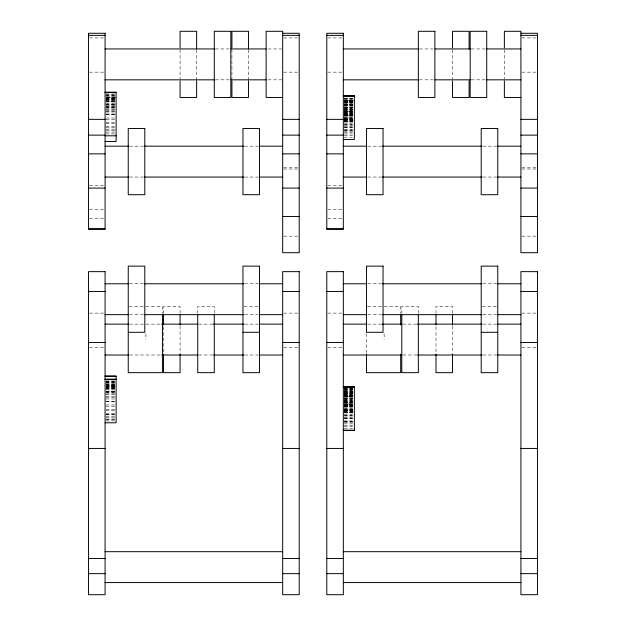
<?xml version="1.0" encoding="UTF-8"?>
<svg xmlns="http://www.w3.org/2000/svg" width="626" height="626" viewBox="0 0 626 626"><rect width="100%" height="100%" fill="white"/><g stroke="black" fill="none" stroke-linecap="round" stroke-linejoin="round"><path stroke-width="0.47" stroke-dasharray="3.13 2.35" d="M89.51 37.928L104.112 37.928M283.641 37.928L298.242 37.928M327.758 37.928L342.359 37.928M521.888 37.928L536.49 37.928M215.344 48.945L228.999 48.945M268.03 48.945L281.692 48.945M419.443 48.945L433.098 48.945M471.151 48.945L485.792 48.945M89.51 72.154L104.112 72.154M283.641 72.154L298.242 72.154M327.758 72.154L342.359 72.154M521.888 72.154L536.49 72.154M215.344 79.831L228.999 79.831M268.03 79.831L281.692 79.831M419.443 79.831L433.098 79.831M471.151 79.831L485.792 79.831M106.005 94.049L115.192 94.049M106.005 94.19L115.192 94.19M106.005 95.449L115.192 95.449M106.005 95.708L115.192 95.708M106.005 96.654L116.115 96.654M116.115 97.194L106.005 97.194L115.192 97.241M106.005 97.539L115.192 97.539M106.005 97.985L116.115 97.985M106.005 98.165L115.192 98.165M344.253 98.501L352.524 98.501M344.253 98.751L352.524 98.775M106.005 98.83L116.115 98.83M344.253 98.877L352.524 98.877M106.005 98.963L115.192 98.963M344.253 99.002L352.524 99.002M106.005 99.393L115.192 99.393M106.005 99.581L115.192 99.581M344.253 99.949L352.524 99.949M106.005 100.223L115.192 100.223M344.253 100.536L354.363 100.512M106.005 100.841L116.115 100.841M352.524 100.841L344.253 100.841L354.363 100.888M344.253 101.005L354.363 101.005M106.005 101.248L115.192 101.248M344.253 101.248L352.524 101.248M344.253 101.389L354.363 101.381M344.253 101.631L352.524 101.631M106.005 101.709L116.115 101.709M344.253 101.717L352.524 101.717M106.005 101.827L115.192 101.827M106.005 101.905L115.192 101.905M344.253 102.007L352.524 102.007M344.253 102.124L352.524 102.124M344.253 102.257L352.524 102.257M344.253 102.492L352.524 102.492M344.253 102.687L352.524 102.687M344.253 102.867L352.524 102.883M344.253 103.525L352.524 103.525M106.005 103.783L115.192 103.783M106.005 104.166L115.192 104.166M344.253 104.127L352.524 104.127M106.005 104.284L115.192 104.284M344.253 104.479L352.524 104.503M344.253 104.55L352.524 104.55M344.253 104.753L352.524 104.753M106.005 104.792L115.192 104.792M344.253 105.011L352.524 105.011M344.253 105.129L352.524 105.129M344.253 105.207L352.524 105.207M106.005 105.348L115.192 105.348M344.253 105.536L352.524 105.536M106.005 106.553L115.192 106.553M344.253 106.803L352.524 106.803M106.005 106.866L115.192 106.866M106.005 107.281L115.192 107.281M344.253 107.367L352.524 107.367M344.253 107.469L352.524 107.469M106.005 107.602L115.192 107.602M344.253 107.555L352.524 107.555M344.253 107.93L352.524 107.93M344.253 108.087L352.524 108.087M344.253 108.65L352.524 108.65M106.005 108.877L115.192 108.877M344.253 109.206L352.524 109.206M106.005 109.401L115.192 109.433M344.253 109.581L352.524 109.581M344.253 109.769L352.524 109.769M344.253 109.957L352.524 109.957M344.253 110.168L352.524 110.145M106.005 110.575L115.192 110.575M344.253 110.575L352.524 110.575M106.005 111.271L115.192 111.271M344.253 111.444L352.524 111.444M106.005 111.984L115.192 111.984M344.253 111.952L352.524 111.952M344.253 112.187L352.524 112.187M344.253 112.703L352.524 112.703M344.253 112.993L352.524 112.993M344.253 113.369L352.524 113.369M344.253 113.666L352.524 113.666M344.253 113.869L352.524 113.869M106.005 114.026L115.192 114.026M344.253 114.049L352.524 114.042M344.253 114.425L352.524 114.425M106.005 114.566L115.192 114.566M344.253 114.66L352.524 114.66M106.005 114.699L115.192 114.699M344.253 114.863L352.524 114.863M344.253 115.035L352.524 115.035M344.253 115.239L352.524 115.286L344.253 115.341M344.253 115.716L352.524 115.716M344.253 116.772L352.524 116.772M344.253 117.148L352.524 117.148M352.524 117.86L344.253 117.923L352.524 118.001M106.005 118.001L115.192 118.001M344.253 118.298L352.524 118.298M344.253 118.791L352.524 118.791M344.253 119.167L352.524 119.167M344.253 119.363L352.524 119.363M106.005 119.762L115.192 119.762M344.253 119.738L352.524 119.738M344.253 119.832L352.524 119.832M344.253 120.043L354.363 120.043M344.253 120.208L352.524 120.208M344.253 120.419L354.363 120.419M344.253 121.194L352.524 121.194M344.253 121.303L352.524 121.303M344.253 121.522L352.524 121.569M344.253 121.898L352.524 121.898M106.005 122.336L115.192 122.336M344.253 123.064L352.524 123.064M106.005 123.267L115.192 123.267M344.253 124.12L352.524 124.097M344.253 124.496L352.524 124.472M344.253 125.638L352.524 125.638M106.005 126.335L115.192 126.335M344.253 126.569L352.524 126.569M344.253 127.289L352.524 127.289M344.253 127.665L352.524 127.665M106.005 127.798L116.115 127.798M106.005 129.191L115.192 129.191M344.253 129.629L352.524 129.629M344.253 130.075L352.524 130.075M344.253 130.451L352.524 130.451M106.005 130.678L115.192 130.678M344.253 131.092L354.363 131.092M106.005 132.102L115.192 132.102M344.253 132.493L352.524 132.493M106.005 133.917L115.192 133.917M344.253 133.98L352.524 133.98M344.253 135.404L352.524 135.404M344.253 137.211L352.524 137.211M129.48 146.179L143.135 146.179M244.617 146.179L258.272 146.179M367.728 146.179L381.383 146.179M482.865 146.179L496.52 146.179M283.641 167.799L299.212 167.799M521.888 167.799L537.46 167.799M283.641 168.997L298.242 168.997M521.888 168.997L536.49 168.997M129.48 177.064L143.135 177.064M244.617 177.064L258.272 177.064M367.728 177.064L381.383 177.064M482.865 177.064L496.52 177.064M89.51 185.445L105.082 185.445M327.758 185.445L343.33 185.445M89.51 209.741L104.112 209.741M327.758 209.741L342.359 209.741M89.51 218.521L104.112 218.521M327.758 218.521L342.359 218.521M283.641 236.166L298.242 236.166M521.888 236.166L536.49 236.166M129.48 283.774L143.135 283.774M244.617 283.774L258.272 283.774M367.728 283.774L381.383 283.774M482.865 283.774L496.52 283.774M129.175 306.482L144.035 306.482M145.897 306.482L162.439 306.482L162.439 313.321M243.937 306.482L258.53 306.482M367.423 306.482L382.283 306.482M384.145 306.482L400.687 306.482L400.687 313.321M482.184 306.482L496.778 306.482M89.51 313.117L104.112 313.117M283.641 313.117L298.242 313.117M327.758 313.117L342.359 313.117M521.888 313.117L536.49 313.117M129.48 314.659L143.135 314.659M244.617 314.659L258.272 314.659M367.728 314.659L381.383 314.659M482.865 314.659L496.52 314.659M129.379 324.135L161.68 324.135M198.653 324.135L213.302 324.135M244.57 324.135L258.272 324.135M367.626 324.135L382.196 324.135M402.706 324.135L417.487 324.135M482.818 324.135L496.52 324.135M89.51 347.336L104.112 347.336M283.641 347.336L298.242 347.336M327.758 347.336L342.359 347.336M521.888 347.336L536.49 347.336M129.48 355.02L161.68 355.02M198.755 355.02L212.417 355.02M244.617 355.02L258.272 355.02M402.854 355.02L417.487 355.02M482.865 355.02L496.52 355.02M106.005 381.031L115.192 381.031M106.005 381.171L115.192 381.171M106.005 381.868L115.192 381.868M106.005 382.439L115.192 382.439M106.005 382.689L115.192 382.689M106.005 383.636L116.115 383.636M106.005 384.184L116.115 384.184M106.005 384.638L115.192 384.528M106.005 384.935L115.192 384.935M106.005 385.686L115.192 385.686M106.005 385.812L116.115 385.812M106.005 385.945L115.192 385.945M106.005 386.375L115.192 386.375M106.005 386.563L115.192 386.563M106.005 386.962L115.192 386.962M106.005 387.212L115.192 387.212M106.005 387.525L115.192 387.525M106.005 388.237L115.192 388.237M344.253 388.245L352.524 388.245M106.005 388.699L116.115 388.699M344.253 388.707L352.524 388.707M106.005 388.895L115.192 388.895M344.253 388.848L352.524 388.848M106.005 389.356L115.192 389.356M344.253 389.497L352.524 389.497M344.253 389.607L352.524 389.607M344.253 389.857L352.524 389.857M344.253 390.108L352.524 390.108M344.253 390.358L352.524 390.358M106.005 391.156L115.192 391.156M106.005 391.273L115.192 391.273M344.253 391.305L352.524 391.305M344.253 391.61L354.363 391.61M106.005 391.774L115.192 391.774M344.253 391.868L354.363 391.868M106.005 392.111L115.192 392.111M344.253 392.111L354.363 392.111M106.005 392.338L115.192 392.338M344.253 392.439L354.363 392.361M344.253 392.729L352.524 392.604M344.253 392.987L352.524 392.987M344.253 393.48L352.524 393.48M344.253 393.597L352.524 393.613M106.005 393.856L115.192 393.856M344.253 393.848L352.524 393.848M344.253 394.044L352.524 394.044M106.005 394.263L115.192 394.263M344.253 394.239L352.524 394.239M344.253 394.881L352.524 394.881M344.253 395.209L352.524 395.209M344.253 395.233L352.524 395.233M344.253 395.483L352.524 395.483M344.253 395.851L352.524 395.851M344.253 395.906L352.524 395.906M344.253 396.109L352.524 396.109M344.253 396.258L352.524 396.368M106.005 396.391L115.192 396.391M344.253 397.533L352.524 397.533M106.005 397.557L115.192 397.557M344.253 398.097L352.524 398.097M344.253 398.652L352.524 398.652M344.253 398.825L352.524 398.825M106.005 398.973L115.192 398.973M344.253 398.911L352.524 398.942M344.253 399.443L352.524 399.443M344.253 399.928L352.524 400.006M344.253 400.679L352.524 400.679M344.253 400.875L352.524 400.937M344.253 401.125L352.524 401.125M106.005 401.548L115.192 401.548M344.253 401.524L352.524 401.524M106.005 401.689L115.192 401.689M344.253 401.931L352.524 401.931M344.253 402.549L352.524 402.549M344.253 402.682L352.524 402.682M344.253 402.8L352.524 402.8M344.253 402.909L352.524 402.909M344.253 403.167L352.524 403.167M344.253 404.349L352.524 404.349M344.253 404.764L352.524 404.764M106.005 404.983L115.192 404.983M344.253 405.022L352.524 405.022M344.253 405.155L352.524 405.225M344.253 405.405L352.524 405.405M344.253 405.765L352.524 405.765M344.253 405.961L352.524 406.016M344.253 406.219L352.524 406.219M344.253 406.438L352.524 406.438M344.253 406.642L352.524 406.642M106.005 406.743L115.192 406.743M344.253 406.697L352.524 406.697M344.253 407.878L352.524 407.878M344.253 408.129L352.524 408.129M344.253 409.028L352.524 409.028M344.253 409.216L352.524 409.287M106.005 409.318L115.192 409.318M344.253 409.357L352.524 409.357M344.253 409.889L352.524 409.889M344.253 410.147L352.524 410.147M106.005 410.257L115.192 410.257M344.253 410.46L352.524 410.46M344.253 410.719L352.524 410.719M344.253 410.938L352.524 410.938M344.253 411.141L354.363 411.141M344.253 411.399L354.363 411.399M344.253 412.299L352.524 412.299M344.253 412.55L352.524 412.55M344.253 412.62L352.524 412.659M344.253 412.878L352.524 412.878M106.005 413.317L115.192 413.317M106.005 414.514L116.115 414.514M344.253 414.42L352.524 414.42M106.005 414.78L116.115 414.78M344.253 415.195L352.524 415.218M344.253 415.453L352.524 415.476M106.005 416.18L115.192 416.18M344.253 416.994L352.524 416.994M106.005 417.667L115.192 417.667M344.253 417.925L352.524 417.925M344.253 418.395L352.524 418.395M344.253 418.645L352.524 418.645M106.005 419.084L115.192 419.084M106.005 419.631L115.192 419.631M106.005 420.899L115.192 420.899M344.253 420.985L352.524 420.985M344.253 421.173L352.524 421.173M344.253 421.431L352.524 421.431M344.253 422.448L354.363 422.448M344.253 423.849L352.524 423.849M344.253 425.336L352.524 425.336M344.253 426.76L352.524 426.76M344.253 428.567L352.524 428.567M504.368 49.783L504.368 78.993M452.528 49.783L452.528 78.993M452.528 313.321L452.528 306.482L435.986 306.482L435.986 313.321M452.528 325.95L452.528 354.183M435.986 326.913L435.986 352.235M418.34 313.321L418.34 306.482L401.79 306.482L401.79 313.321M384.145 333.783L384.145 339.574M366.492 333.556L366.492 354.183M248.475 49.783L248.475 80.934M231.933 49.783L231.933 78.993M214.28 313.321L214.28 306.482L197.738 306.482L197.738 313.321M196.634 49.783L196.634 80.934M180.085 49.783L180.085 78.993M180.085 313.321L180.085 306.482L163.542 306.482L163.542 313.321M180.085 325.95L180.085 354.183M163.542 326.913L163.542 352.235M145.897 333.783L145.897 339.574M352.524 111.811L344.253 111.811L352.524 111.819M352.524 396.485L344.253 396.485L352.524 396.563M352.524 404.06L344.253 404.06L352.524 404.091"/><path stroke-width="0.94" d="M282.67 33.272L299.212 33.272L299.212 252.708L282.67 252.708L282.67 31.3L266.12 31.3L266.12 97.484L282.67 97.484M520.918 33.272L537.46 33.272L537.46 252.708L520.918 252.708L520.918 31.3L504.368 31.3L504.368 47.842M88.54 35.353L105.082 35.353M282.67 35.353L299.212 35.353M326.788 35.353L343.33 35.353M520.918 35.353L537.46 35.353M105.082 48.945L214.366 48.945M230.955 48.945L266.081 48.945M343.33 48.945L418.465 48.945M435.054 48.945L470.181 48.945M486.762 48.945L520.918 48.945M105.082 79.831L214.366 79.831M230.955 79.831L266.081 79.831M343.33 79.831L418.465 79.831M435.054 79.831L470.181 79.831M486.762 79.831L520.918 79.831M105.082 92.241L116.115 92.241L116.115 141.539L105.082 141.539M105.082 92.445L116.115 92.421M343.33 95.543L354.363 95.543L354.363 139.473L343.33 139.473M343.33 95.739L354.363 95.755M354.363 95.919L343.33 96.013L354.363 96.091M343.33 96.388L354.363 96.388M520.918 97.484L504.368 97.484L504.368 80.934M88.54 119.355L105.082 119.355M282.67 119.355L299.212 119.355M326.788 119.355L343.33 119.355M520.918 119.355L537.46 119.355M88.54 135.13L105.082 135.13M282.67 135.13L299.212 135.13M326.788 135.13L343.33 135.13M520.918 135.13L537.46 135.13M105.082 135.803L116.115 135.803M105.082 146.179L128.502 146.179M144.113 146.179L243.639 146.179M259.25 146.179L282.67 146.179M343.33 146.179L366.75 146.179M382.361 146.179L481.887 146.179M497.498 146.179L520.918 146.179M88.54 153.863L105.082 153.863M282.67 153.863L299.212 153.863M326.788 153.863L343.33 153.863M520.918 153.863L537.46 153.863M105.082 177.064L128.502 177.064M144.113 177.064L243.639 177.064M259.25 177.064L282.67 177.064M343.33 177.064L366.75 177.064M382.361 177.064L481.887 177.064M497.498 177.064L520.918 177.064M88.54 188.082L105.082 188.082M282.67 188.082L299.212 188.082M326.788 188.082L343.33 188.082M520.918 188.082L537.46 188.082M282.67 216.486L299.212 216.486M520.918 216.486L537.46 216.486M88.54 228.443L105.082 228.443M326.788 228.443L343.33 228.443M105.082 283.774L128.502 283.774M144.113 283.774L243.639 283.774M259.25 283.774L282.67 283.774M343.33 283.774L366.75 283.774M382.361 283.774L481.887 283.774M497.498 283.774L520.918 283.774M88.54 291.45L105.082 291.45M282.67 291.45L299.212 291.45M326.788 291.45L343.33 291.45M520.918 291.45L537.46 291.45M105.082 314.659L128.502 314.659M144.113 314.659L243.639 314.659M259.25 314.659L282.67 314.659M343.33 314.659L366.75 314.659M382.361 314.659L481.887 314.659M497.498 314.659L520.918 314.659M105.082 324.135L128.502 324.135M161.524 324.135L197.777 324.135M213.302 324.135L243.639 324.135M259.219 324.135L282.67 324.135M343.33 324.135L366.75 324.135M382.361 324.135L401.876 324.135M417.487 324.135L481.887 324.135M497.467 324.135L520.918 324.135M128.244 332.304L144.794 332.304L144.794 266.128L128.244 266.128L128.244 372.666L162.439 372.666L162.439 314.275M242.958 332.304L259.508 332.304M481.206 332.304L497.756 332.304M88.54 342.469L105.082 342.469M282.67 342.469L299.212 342.469M326.788 342.469L343.33 342.469M520.918 342.469L537.46 342.469M105.082 355.02L128.502 355.02M161.68 355.02L197.777 355.02M213.388 355.02L243.639 355.02M259.25 355.02L282.67 355.02M343.33 355.02L401.876 355.02M417.487 355.02L481.887 355.02M497.498 355.02L520.918 355.02M105.082 376.07L116.115 376.07L116.115 422.785L105.082 422.785M105.082 376.249L116.115 376.249M105.082 379.231L116.115 379.231M343.33 386.641L354.363 386.641L354.363 430.453L343.33 430.453M343.33 387.071L354.363 387.111M343.33 430.203L354.363 430.203M88.54 448.443L105.082 448.443M282.67 448.443L299.212 448.443M326.788 448.443L343.33 448.443M520.918 448.443L537.46 448.443M105.082 551.694L282.67 551.694M343.33 551.694L520.918 551.694M88.54 558.47L105.082 558.47M282.67 558.47L299.212 558.47M326.788 558.47L343.33 558.47M520.918 558.47L537.46 558.47M88.54 573.643L105.082 573.643M282.67 573.643L299.212 573.643M326.788 573.643L343.33 573.643M520.918 573.643L537.46 573.643M105.082 582.571L282.67 582.571M343.33 582.571L520.918 582.571M469.077 48.82L469.077 31.3L452.528 31.3L452.528 47.842M469.077 80.934L469.077 97.484L452.528 97.484L452.528 80.934M452.528 314.268L452.528 324.98M452.528 354.183L452.528 372.666L435.986 372.666L435.986 354.183M435.986 314.275L435.986 324.972M418.34 314.268L418.34 372.666L401.79 372.666L401.79 314.275M400.687 314.275L400.687 324.972M400.687 354.183L400.687 372.666L366.492 372.666L366.492 354.183M248.475 48.82L248.475 31.3L231.933 31.3L231.933 47.842M248.475 80.934L248.475 97.484L231.933 97.484L231.933 80.934M214.28 314.268L214.28 372.666L197.738 372.666L197.738 314.275M196.634 48.82L196.634 31.3L180.085 31.3L180.085 47.842M196.634 80.934L196.634 97.484L180.085 97.484L180.085 80.934M180.085 314.268L180.085 324.98M180.085 354.183L180.085 372.666L163.542 372.666L163.542 354.183M163.542 314.275L163.542 324.972M230.83 31.3L214.28 31.3L214.28 97.484L230.83 97.484L230.83 31.3M434.882 31.3L418.34 31.3L418.34 97.484L434.882 97.484L434.882 31.3M486.723 31.3L470.181 31.3L470.181 97.484L486.723 97.484L486.723 31.3M105.082 33.272L88.54 33.272L88.54 229.546L105.082 229.546L105.082 33.272M343.33 33.272L326.788 33.272L326.788 229.546L343.33 229.546L343.33 33.272M144.794 128.533L128.244 128.533L128.244 194.709L144.794 194.709L144.794 128.533M259.508 128.533L242.958 128.533L242.958 194.709L259.508 194.709L259.508 128.533M383.042 128.533L366.492 128.533L366.492 194.709L383.042 194.709L383.042 128.533M497.756 128.533L481.206 128.533L481.206 194.709L497.756 194.709L497.756 128.533M259.508 266.128L242.958 266.128L242.958 372.666L259.508 372.666L259.508 266.128M383.042 266.128L366.492 266.128L366.492 332.304L383.042 332.304L383.042 266.128M497.756 266.128L481.206 266.128L481.206 372.666L497.756 372.666L497.756 266.128M105.082 271.645L88.54 271.645L88.54 594.7L105.082 594.7L105.082 271.645M299.212 271.645L282.67 271.645L282.67 594.7L299.212 594.7L299.212 271.645M343.33 271.645L326.788 271.645L326.788 594.7L343.33 594.7L343.33 271.645M537.46 271.645L520.918 271.645L520.918 594.7L537.46 594.7L537.46 271.645M116.115 379.403L105.082 379.426L116.115 379.442M354.363 386.821L343.33 386.821L354.363 386.899"/></g></svg>
